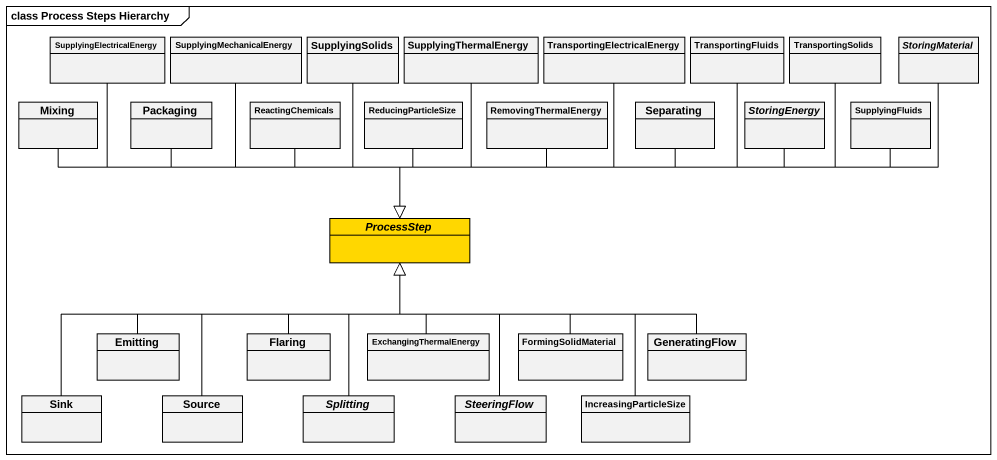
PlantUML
@startuml
mainframe class Process Steps Hierarchy
hide circle
hide empty members
class SupplyingElectricalEnergy
class SupplyingMechanicalEnergy
class SupplyingSolids
class SupplyingThermalEnergy
class TransportingElectricalEnergy
class TransportingFluids
class TransportingSolids
abstract class StoringMaterial
class Mixing
class Packaging
class ReactingChemicals
class ReducingParticleSize
class RemovingThermalEnergy
class Separating
abstract class StoringEnergy
class SupplyingFluids
abstract class ProcessStep #FFD700
class Emitting
class Flaring
class ExchangingThermalEnergy
class FormingSolidMaterial
class GeneratingFlow
class Sink
class Source
abstract class Splitting
abstract class SteeringFlow
class IncreasingParticleSize
SupplyingElectricalEnergy --|> ProcessStep
SupplyingMechanicalEnergy --|> ProcessStep
SupplyingSolids --|> ProcessStep
SupplyingThermalEnergy --|> ProcessStep
TransportingElectricalEnergy --|> ProcessStep
TransportingFluids -left-|> ProcessStep
TransportingSolids -left-|> ProcessStep
StoringMaterial -left-|> ProcessStep
Mixing -right-|> ProcessStep
Packaging -right-|> ProcessStep
ReactingChemicals --|> ProcessStep
ReducingParticleSize --|> ProcessStep
RemovingThermalEnergy --|> ProcessStep
Separating -left-|> ProcessStep
StoringEnergy -left-|> ProcessStep
SupplyingFluids -left-|> ProcessStep
Emitting -right-|> ProcessStep
Flaring -up-|> ProcessStep
ExchangingThermalEnergy -up-|> ProcessStep
FormingSolidMaterial -up-|> ProcessStep
GeneratingFlow -left-|> ProcessStep
Sink -right-|> ProcessStep
Source -up-|> ProcessStep
Splitting -up-|> ProcessStep
SteeringFlow -up-|> ProcessStep
IncreasingParticleSize -up-|> ProcessStep
@enduml
